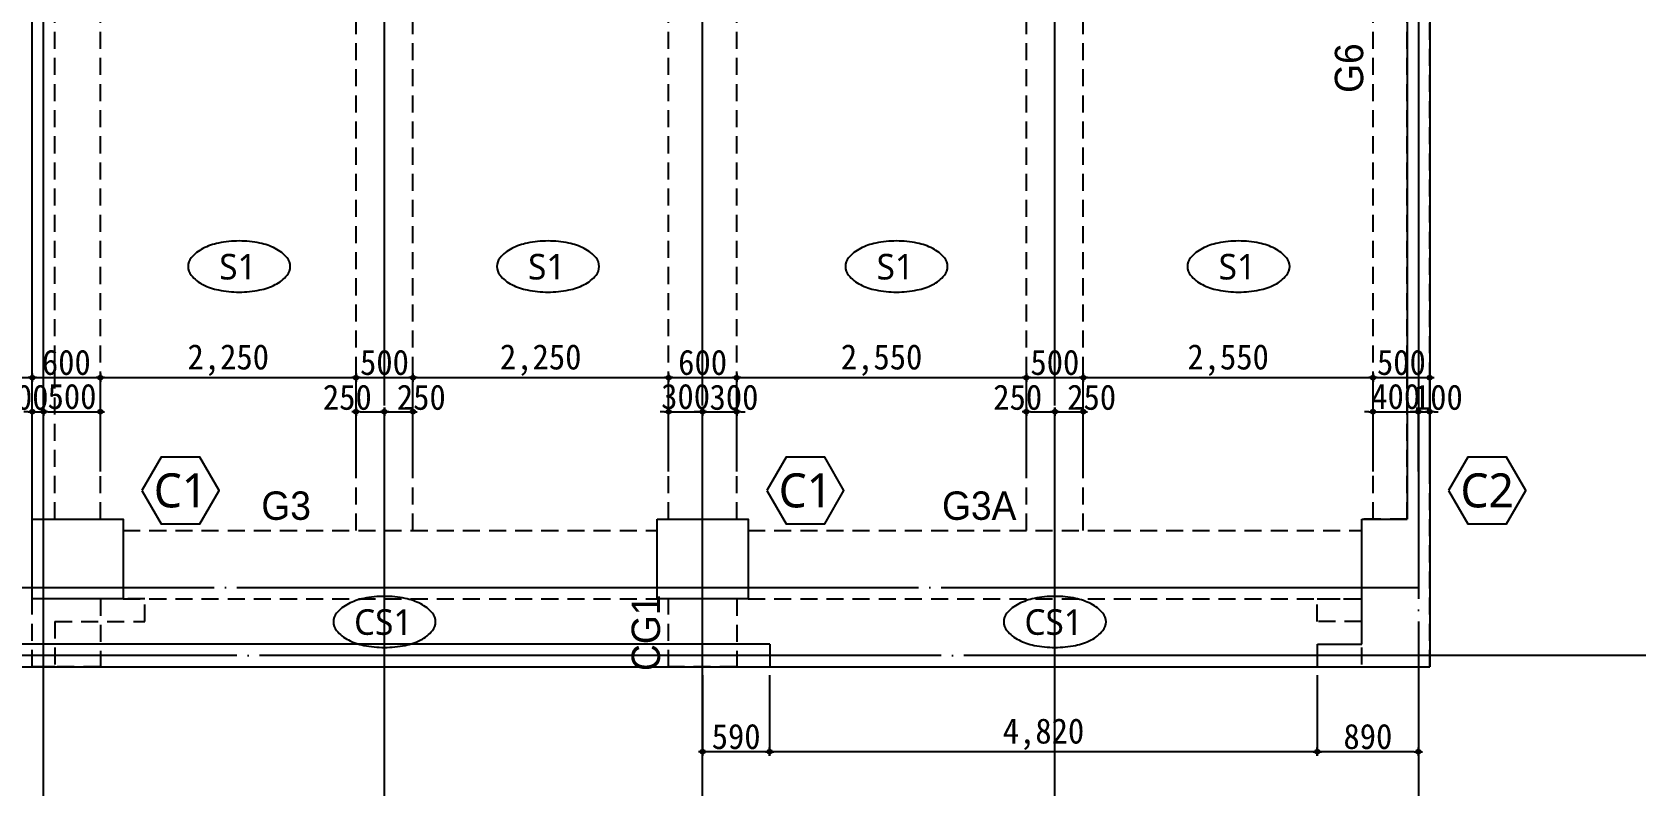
# Model space of a CAD drawing. Header units: millimetres. Extents: x 315000 to 378000, y 0 to 44550.
# Drawn here: x 342502 to 356702, y 9390 to 16022 of the extents above; entities that cross this region are included whole.
import ezdxf
from ezdxf.enums import TextEntityAlignment as Align

# ---------------------------------------------------------------- set-up
doc = ezdxf.new("R2010")
doc.units = ezdxf.units.MM
doc.header["$LTSCALE"] = 100
for name, pattern in [('CEN', [62, 60, -1, 0, -1]), ('HID', [2.3, 1.5, -0.8]), ('HIDDEN', [0.375, 0.25, -0.125])]:
    doc.linetypes.add(name, pattern=pattern)
for name, color, linetype in [('!_CON', 2, 'Continuous'), ('!_GIRDER 넘버링', 3, 'Continuous'), ('!_골조하부', 5, 'HIDDEN'), ('BEAM L', 4, 'HID'), ('CEN', 1, 'CEN'), ('DIM', 7, 'Continuous'), ('ETC', 6, 'Continuous'), ('TEXT', 7, 'Continuous')]:
    doc.layers.add(name, color=color, linetype=linetype)
doc.styles.add('돋움', font='')
doc.styles.add('맑은고딕', font='')
doc.styles.add('울릉도L', font='')
doc.styles.get('돋움').set_extended_font_data('DotumChe')
doc.styles.get('맑은고딕').set_extended_font_data('Malgun Gothic')
doc.styles.get('울릉도L').set_extended_font_data('HY울릉도L')
doc.dimstyles.new('ISO-25', dxfattribs={"dimtxt": 2.5, "dimasz": 2.5, "dimexe": 1.25, "dimexo": 0.625, "dimtad": 1, "dimtxsty": 'STANDARD', "dimcen": 2.5, "dimadec": 0, "dimazin": 0, "dimtfac": 1, "dimtmove": 0, "dimatfit": 3, "dimfxl": 1, "dimarcsym": 0})

# ---------------------------------------------------------------- blocks, each defined once
blk = doc.blocks.new('지상1층 골조하부')
at = {"layer": '!_골조하부', "linetype": 'HID'}
for p, q in [((354802, 10436), (354802, 25436)), ((342502, 10436), (342502, 22436)), ((342702, 11736), (342702, 21736)), ((354602, 11736), (354602, 19436)), ((342702, 11736), (343302, 11736)), ((343302, 11736), (343302, 11036)), ((354602, 11736), (354202, 11736)), ((354202, 11736), (354202, 11036)), ((353812, 10836), (353812, 11036)), ((353812, 11036), (354202, 11036)), ((342702, 10836), (342702, 10436)), ((354202, 10836), (353812, 10836)), ((354202, 10836), (354202, 10436)), ((342702, 10436), (342502, 10436)), ((354202, 10436), (354802, 10436))]:
    blk.add_line(p, q, dxfattribs=at)
for points in [[(348002, 11736), (348802, 11736), (348802, 11036)], [(348802, 11036), (348002, 11036), (348002, 11736)], [(342702, 10836), (343492, 10836), (343492, 11036), (343302, 11036)]]:
    blk.add_lwpolyline(points, dxfattribs=at)
blk = doc.blocks.new('Z_DOT')
at = {"layer": 'DIM', "color": 0}
for p, q in [((-1, 0), (1, 0)), ((0, -1), (0, 1))]:
    blk.add_line(p, q, dxfattribs=at)
for radius in [0.5, 0.25]:
    blk.add_circle((0, 0), radius, dxfattribs=at)
blk = doc.blocks.new('*D47')
at = {"layer": 'Defpoints', "color": 0, "transparency": 16777216}
for p in [(353812, 10436), (354702, 10436), (353812, 9689)]:
    blk.add_point(p, dxfattribs=at)
at = {"layer": 'DIM', "color": 6, "lineweight": -2, "transparency": 16777216}
for p, q in [((353812, 10362), (353812, 9689)), ((354702, 10362), (354702, 9689)), ((354665, 9689), (353849, 9689))]:
    blk.add_line(p, q, dxfattribs=at)
at = {"layer": 'DIM', "color": 6, "lineweight": -2, "transparency": 16777216, "xscale": 37, "yscale": 37, "zscale": 37, "rotation": 180}
blk.add_blockref('Z_DOT', (353812, 9689), dxfattribs=at)
at = {"layer": 'DIM', "color": 6, "lineweight": -2, "transparency": 16777216, "xscale": 37, "yscale": 37, "zscale": 37}
blk.add_blockref('Z_DOT', (354702, 9689), dxfattribs=at)
at = {"layer": 'DIM', "color": 0, "transparency": 16777216, "insert": (354257, 9822), "char_height": 222, "attachment_point": 5, "style": '돋움'}
blk.add_mtext('890', dxfattribs=at)
blk = doc.blocks.new('*D48')
at = {"layer": 'Defpoints', "color": 0, "transparency": 16777216}
for p in [(348992, 10436), (353812, 10436), (348992, 9689)]:
    blk.add_point(p, dxfattribs=at)
at = {"layer": 'DIM', "color": 6, "lineweight": -2, "transparency": 16777216}
for p, q in [((348992, 10362), (348992, 9689)), ((353812, 10362), (353812, 9689)), ((353775, 9689), (349029, 9689))]:
    blk.add_line(p, q, dxfattribs=at)
at = {"layer": 'DIM', "color": 6, "lineweight": -2, "transparency": 16777216, "xscale": 37, "yscale": 37, "zscale": 37, "rotation": 180}
blk.add_blockref('Z_DOT', (348992, 9689), dxfattribs=at)
at = {"layer": 'DIM', "color": 6, "lineweight": -2, "transparency": 16777216, "xscale": 37, "yscale": 37, "zscale": 37}
blk.add_blockref('Z_DOT', (353812, 9689), dxfattribs=at)
at = {"layer": 'DIM', "color": 0, "transparency": 16777216, "insert": (351402, 9843), "char_height": 222, "attachment_point": 5, "style": '돋움'}
blk.add_mtext('4,820', dxfattribs=at)
blk = doc.blocks.new('*D49')
at = {"layer": 'Defpoints', "color": 0, "transparency": 16777216}
for p in [(348402, 10436), (348992, 10436), (348402, 9689)]:
    blk.add_point(p, dxfattribs=at)
at = {"layer": 'DIM', "color": 6, "lineweight": -2, "transparency": 16777216}
for p, q in [((348402, 10362), (348402, 9689)), ((348992, 10362), (348992, 9689)), ((348955, 9689), (348439, 9689))]:
    blk.add_line(p, q, dxfattribs=at)
at = {"layer": 'DIM', "color": 6, "lineweight": -2, "transparency": 16777216, "xscale": 37, "yscale": 37, "zscale": 37, "rotation": 180}
blk.add_blockref('Z_DOT', (348402, 9689), dxfattribs=at)
at = {"layer": 'DIM', "color": 6, "lineweight": -2, "transparency": 16777216, "xscale": 37, "yscale": 37, "zscale": 37}
blk.add_blockref('Z_DOT', (348992, 9689), dxfattribs=at)
at = {"layer": 'DIM', "color": 0, "transparency": 16777216, "insert": (348697, 9822), "char_height": 222, "attachment_point": 5, "style": '돋움'}
blk.add_mtext('590', dxfattribs=at)
blk = doc.blocks.new('*D79')
at = {"layer": 'Defpoints', "color": 0, "transparency": 16777216}
for p in [(342502, 12982), (339302, 12082), (342502, 12082)]:
    blk.add_point(p, dxfattribs=at)
at = {"layer": 'DIM', "color": 6, "lineweight": -2, "transparency": 16777216}
for p, q in [((339302, 12156), (339302, 12982)), ((339339, 12982), (342465, 12982)), ((342502, 12156), (342502, 12982))]:
    blk.add_line(p, q, dxfattribs=at)
at = {"layer": 'DIM', "color": 6, "lineweight": -2, "transparency": 16777216, "xscale": 37, "yscale": 37, "zscale": 37, "rotation": 180}
blk.add_blockref('Z_DOT', (339302, 12982), dxfattribs=at)
at = {"layer": 'DIM', "color": 6, "lineweight": -2, "transparency": 16777216, "xscale": 37, "yscale": 37, "zscale": 37}
blk.add_blockref('Z_DOT', (342502, 12982), dxfattribs=at)
at = {"layer": 'DIM', "color": 0, "transparency": 16777216, "insert": (340902, 13136), "char_height": 222, "attachment_point": 5, "style": '돋움'}
blk.add_mtext('3,200', dxfattribs=at)
blk = doc.blocks.new('*D80')
at = {"layer": 'Defpoints', "color": 0, "transparency": 16777216}
for p in [(343102, 12982), (342502, 12082), (343102, 12082)]:
    blk.add_point(p, dxfattribs=at)
at = {"layer": 'DIM', "color": 6, "lineweight": -2, "transparency": 16777216}
for p, q in [((342502, 12156), (342502, 12982)), ((342539, 12982), (343065, 12982)), ((343102, 12156), (343102, 12982))]:
    blk.add_line(p, q, dxfattribs=at)
at = {"layer": 'DIM', "color": 6, "lineweight": -2, "transparency": 16777216, "xscale": 37, "yscale": 37, "zscale": 37, "rotation": 180}
blk.add_blockref('Z_DOT', (342502, 12982), dxfattribs=at)
at = {"layer": 'DIM', "color": 6, "lineweight": -2, "transparency": 16777216, "xscale": 37, "yscale": 37, "zscale": 37}
blk.add_blockref('Z_DOT', (343102, 12982), dxfattribs=at)
at = {"layer": 'DIM', "color": 0, "transparency": 16777216, "insert": (342802, 13115), "char_height": 222, "attachment_point": 5, "style": '돋움'}
blk.add_mtext('600', dxfattribs=at)
blk = doc.blocks.new('*D81')
at = {"layer": 'Defpoints', "color": 0, "transparency": 16777216}
for p in [(345352, 12982), (343102, 12082), (345352, 12082)]:
    blk.add_point(p, dxfattribs=at)
at = {"layer": 'DIM', "color": 6, "lineweight": -2, "transparency": 16777216}
for p, q in [((343102, 12156), (343102, 12982)), ((343139, 12982), (345315, 12982)), ((345352, 12156), (345352, 12982))]:
    blk.add_line(p, q, dxfattribs=at)
at = {"layer": 'DIM', "color": 6, "lineweight": -2, "transparency": 16777216, "xscale": 37, "yscale": 37, "zscale": 37, "rotation": 180}
blk.add_blockref('Z_DOT', (343102, 12982), dxfattribs=at)
at = {"layer": 'DIM', "color": 6, "lineweight": -2, "transparency": 16777216, "xscale": 37, "yscale": 37, "zscale": 37}
blk.add_blockref('Z_DOT', (345352, 12982), dxfattribs=at)
at = {"layer": 'DIM', "color": 0, "transparency": 16777216, "insert": (344227, 13136), "char_height": 222, "attachment_point": 5, "style": '돋움'}
blk.add_mtext('2,250', dxfattribs=at)
blk = doc.blocks.new('*D82')
at = {"layer": 'Defpoints', "color": 0, "transparency": 16777216}
for p in [(345852, 12982), (345352, 12082), (345852, 12082)]:
    blk.add_point(p, dxfattribs=at)
at = {"layer": 'DIM', "color": 6, "lineweight": -2, "transparency": 16777216}
for p, q in [((345352, 12156), (345352, 12982)), ((345389, 12982), (345815, 12982)), ((345852, 12156), (345852, 12982))]:
    blk.add_line(p, q, dxfattribs=at)
at = {"layer": 'DIM', "color": 6, "lineweight": -2, "transparency": 16777216, "xscale": 37, "yscale": 37, "zscale": 37, "rotation": 180}
blk.add_blockref('Z_DOT', (345352, 12982), dxfattribs=at)
at = {"layer": 'DIM', "color": 6, "lineweight": -2, "transparency": 16777216, "xscale": 37, "yscale": 37, "zscale": 37}
blk.add_blockref('Z_DOT', (345852, 12982), dxfattribs=at)
at = {"layer": 'DIM', "color": 0, "transparency": 16777216, "insert": (345602, 13115), "char_height": 222, "attachment_point": 5, "style": '돋움'}
blk.add_mtext('500', dxfattribs=at)
blk = doc.blocks.new('*D83')
at = {"layer": 'Defpoints', "color": 0, "transparency": 16777216}
for p in [(348102, 12982), (345852, 12082), (348102, 12082)]:
    blk.add_point(p, dxfattribs=at)
at = {"layer": 'DIM', "color": 6, "lineweight": -2, "transparency": 16777216}
for p, q in [((345852, 12156), (345852, 12982)), ((345889, 12982), (348065, 12982)), ((348102, 12156), (348102, 12982))]:
    blk.add_line(p, q, dxfattribs=at)
at = {"layer": 'DIM', "color": 6, "lineweight": -2, "transparency": 16777216, "xscale": 37, "yscale": 37, "zscale": 37, "rotation": 180}
blk.add_blockref('Z_DOT', (345852, 12982), dxfattribs=at)
at = {"layer": 'DIM', "color": 6, "lineweight": -2, "transparency": 16777216, "xscale": 37, "yscale": 37, "zscale": 37}
blk.add_blockref('Z_DOT', (348102, 12982), dxfattribs=at)
at = {"layer": 'DIM', "color": 0, "transparency": 16777216, "insert": (346977, 13136), "char_height": 222, "attachment_point": 5, "style": '돋움'}
blk.add_mtext('2,250', dxfattribs=at)
blk = doc.blocks.new('*D84')
at = {"layer": 'Defpoints', "color": 0, "transparency": 16777216}
for p in [(348702, 12982), (348102, 12082), (348702, 12082)]:
    blk.add_point(p, dxfattribs=at)
at = {"layer": 'DIM', "color": 6, "lineweight": -2, "transparency": 16777216}
for p, q in [((348102, 12156), (348102, 12982)), ((348139, 12982), (348665, 12982)), ((348702, 12156), (348702, 12982))]:
    blk.add_line(p, q, dxfattribs=at)
at = {"layer": 'DIM', "color": 6, "lineweight": -2, "transparency": 16777216, "xscale": 37, "yscale": 37, "zscale": 37, "rotation": 180}
blk.add_blockref('Z_DOT', (348102, 12982), dxfattribs=at)
at = {"layer": 'DIM', "color": 6, "lineweight": -2, "transparency": 16777216, "xscale": 37, "yscale": 37, "zscale": 37}
blk.add_blockref('Z_DOT', (348702, 12982), dxfattribs=at)
at = {"layer": 'DIM', "color": 0, "transparency": 16777216, "insert": (348402, 13115), "char_height": 222, "attachment_point": 5, "style": '돋움'}
blk.add_mtext('600', dxfattribs=at)
blk = doc.blocks.new('*D65')
at = {"layer": 'Defpoints', "color": 0, "transparency": 16777216}
for p in [(351252, 12982), (348702, 12082), (351252, 12082)]:
    blk.add_point(p, dxfattribs=at)
at = {"layer": 'DIM', "color": 6, "lineweight": -2, "transparency": 16777216}
for p, q in [((348702, 12156), (348702, 12982)), ((348739, 12982), (351215, 12982)), ((351252, 12156), (351252, 12982))]:
    blk.add_line(p, q, dxfattribs=at)
at = {"layer": 'DIM', "color": 6, "lineweight": -2, "transparency": 16777216, "xscale": 37, "yscale": 37, "zscale": 37, "rotation": 180}
blk.add_blockref('Z_DOT', (348702, 12982), dxfattribs=at)
at = {"layer": 'DIM', "color": 6, "lineweight": -2, "transparency": 16777216, "xscale": 37, "yscale": 37, "zscale": 37}
blk.add_blockref('Z_DOT', (351252, 12982), dxfattribs=at)
at = {"layer": 'DIM', "color": 0, "transparency": 16777216, "insert": (349977, 13136), "char_height": 222, "attachment_point": 5, "style": '돋움'}
blk.add_mtext('2,550', dxfattribs=at)
blk = doc.blocks.new('*D66')
at = {"layer": 'Defpoints', "color": 0, "transparency": 16777216}
for p in [(351752, 12982), (351252, 12082), (351752, 12082)]:
    blk.add_point(p, dxfattribs=at)
at = {"layer": 'DIM', "color": 6, "lineweight": -2, "transparency": 16777216}
for p, q in [((351252, 12156), (351252, 12982)), ((351289, 12982), (351715, 12982)), ((351752, 12156), (351752, 12982))]:
    blk.add_line(p, q, dxfattribs=at)
at = {"layer": 'DIM', "color": 6, "lineweight": -2, "transparency": 16777216, "xscale": 37, "yscale": 37, "zscale": 37, "rotation": 180}
blk.add_blockref('Z_DOT', (351252, 12982), dxfattribs=at)
at = {"layer": 'DIM', "color": 6, "lineweight": -2, "transparency": 16777216, "xscale": 37, "yscale": 37, "zscale": 37}
blk.add_blockref('Z_DOT', (351752, 12982), dxfattribs=at)
at = {"layer": 'DIM', "color": 0, "transparency": 16777216, "insert": (351502, 13115), "char_height": 222, "attachment_point": 5, "style": '돋움'}
blk.add_mtext('500', dxfattribs=at)
blk = doc.blocks.new('*D67')
at = {"layer": 'Defpoints', "color": 0, "transparency": 16777216}
for p in [(354302, 12982), (351752, 12082), (354302, 12082)]:
    blk.add_point(p, dxfattribs=at)
at = {"layer": 'DIM', "color": 6, "lineweight": -2, "transparency": 16777216}
for p, q in [((351752, 12156), (351752, 12982)), ((351789, 12982), (354265, 12982)), ((354302, 12156), (354302, 12982))]:
    blk.add_line(p, q, dxfattribs=at)
at = {"layer": 'DIM', "color": 6, "lineweight": -2, "transparency": 16777216, "xscale": 37, "yscale": 37, "zscale": 37, "rotation": 180}
blk.add_blockref('Z_DOT', (351752, 12982), dxfattribs=at)
at = {"layer": 'DIM', "color": 6, "lineweight": -2, "transparency": 16777216, "xscale": 37, "yscale": 37, "zscale": 37}
blk.add_blockref('Z_DOT', (354302, 12982), dxfattribs=at)
at = {"layer": 'DIM', "color": 0, "transparency": 16777216, "insert": (353027, 13136), "char_height": 222, "attachment_point": 5, "style": '돋움'}
blk.add_mtext('2,550', dxfattribs=at)
blk = doc.blocks.new('*D68')
at = {"layer": 'Defpoints', "color": 0, "transparency": 16777216}
for p in [(354802, 12982), (354302, 12082), (354802, 12082)]:
    blk.add_point(p, dxfattribs=at)
at = {"layer": 'DIM', "color": 6, "lineweight": -2, "transparency": 16777216}
for p, q in [((354302, 12156), (354302, 12982)), ((354339, 12982), (354765, 12982)), ((354802, 12156), (354802, 12982))]:
    blk.add_line(p, q, dxfattribs=at)
at = {"layer": 'DIM', "color": 6, "lineweight": -2, "transparency": 16777216, "xscale": 37, "yscale": 37, "zscale": 37, "rotation": 180}
blk.add_blockref('Z_DOT', (354302, 12982), dxfattribs=at)
at = {"layer": 'DIM', "color": 6, "lineweight": -2, "transparency": 16777216, "xscale": 37, "yscale": 37, "zscale": 37}
blk.add_blockref('Z_DOT', (354802, 12982), dxfattribs=at)
at = {"layer": 'DIM', "color": 0, "transparency": 16777216, "insert": (354552, 13115), "char_height": 222, "attachment_point": 5, "style": '돋움'}
blk.add_mtext('500', dxfattribs=at)
blk = doc.blocks.new('*D63')
at = {"layer": 'Defpoints', "color": 0, "transparency": 16777216}
for p in [(343102, 12682), (342602, 12082), (343102, 12082)]:
    blk.add_point(p, dxfattribs=at)
at = {"layer": 'DIM', "color": 6, "lineweight": -2, "transparency": 16777216}
for p, q in [((342602, 12156), (342602, 12682)), ((342639, 12682), (343065, 12682)), ((343102, 12156), (343102, 12682))]:
    blk.add_line(p, q, dxfattribs=at)
at = {"layer": 'DIM', "color": 6, "lineweight": -2, "transparency": 16777216, "xscale": 37, "yscale": 37, "zscale": 37, "rotation": 180}
blk.add_blockref('Z_DOT', (342602, 12682), dxfattribs=at)
at = {"layer": 'DIM', "color": 6, "lineweight": -2, "transparency": 16777216, "xscale": 37, "yscale": 37, "zscale": 37}
blk.add_blockref('Z_DOT', (343102, 12682), dxfattribs=at)
at = {"layer": 'DIM', "color": 0, "transparency": 16777216, "insert": (342852, 12815), "char_height": 222, "attachment_point": 5, "style": '돋움'}
blk.add_mtext('500', dxfattribs=at)
blk = doc.blocks.new('*D64')
at = {"layer": 'Defpoints', "color": 0, "transparency": 16777216}
for p in [(342602, 12682), (342502, 12082), (342602, 12082)]:
    blk.add_point(p, dxfattribs=at)
at = {"layer": 'DIM', "color": 6, "lineweight": -2, "transparency": 16777216}
for p, q in [((342465, 12682), (342428, 12682)), ((342502, 12156), (342502, 12682)), ((342502, 12682), (342602, 12682)), ((342602, 12156), (342602, 12682)), ((342639, 12682), (342676, 12682))]:
    blk.add_line(p, q, dxfattribs=at)
at = {"layer": 'DIM', "color": 6, "lineweight": -2, "transparency": 16777216, "xscale": 37, "yscale": 37, "zscale": 37}
blk.add_blockref('Z_DOT', (342502, 12682), dxfattribs=at)
at = {"layer": 'DIM', "color": 6, "lineweight": -2, "transparency": 16777216, "xscale": 37, "yscale": 37, "zscale": 37, "rotation": 180}
blk.add_blockref('Z_DOT', (342602, 12682), dxfattribs=at)
at = {"layer": 'DIM', "color": 0, "transparency": 16777216, "insert": (342430, 12808), "char_height": 222, "attachment_point": 5, "style": '돋움'}
blk.add_mtext('100', dxfattribs=at)
blk = doc.blocks.new('*D69')
at = {"layer": 'Defpoints', "color": 0, "transparency": 16777216}
for p in [(348702, 12682), (348402, 12082), (348702, 12082)]:
    blk.add_point(p, dxfattribs=at)
at = {"layer": 'DIM', "color": 6, "lineweight": -2, "transparency": 16777216}
for p, q in [((348365, 12682), (348328, 12682)), ((348402, 12156), (348402, 12682)), ((348402, 12682), (348702, 12682)), ((348702, 12156), (348702, 12682)), ((348739, 12682), (348776, 12682))]:
    blk.add_line(p, q, dxfattribs=at)
at = {"layer": 'DIM', "color": 6, "lineweight": -2, "transparency": 16777216, "xscale": 37, "yscale": 37, "zscale": 37}
blk.add_blockref('Z_DOT', (348402, 12682), dxfattribs=at)
at = {"layer": 'DIM', "color": 6, "lineweight": -2, "transparency": 16777216, "xscale": 37, "yscale": 37, "zscale": 37, "rotation": 180}
blk.add_blockref('Z_DOT', (348702, 12682), dxfattribs=at)
at = {"layer": 'DIM', "color": 0, "transparency": 16777216, "insert": (348678, 12808), "char_height": 222, "attachment_point": 5, "style": '돋움'}
blk.add_mtext('300', dxfattribs=at)
blk = doc.blocks.new('*D70')
at = {"layer": 'Defpoints', "color": 0, "transparency": 16777216}
for p in [(348402, 12682), (348102, 12082), (348402, 12082)]:
    blk.add_point(p, dxfattribs=at)
at = {"layer": 'DIM', "color": 6, "lineweight": -2, "transparency": 16777216}
for p, q in [((348065, 12682), (348028, 12682)), ((348102, 12156), (348102, 12682)), ((348102, 12682), (348402, 12682)), ((348402, 12156), (348402, 12682)), ((348439, 12682), (348476, 12682))]:
    blk.add_line(p, q, dxfattribs=at)
at = {"layer": 'DIM', "color": 6, "lineweight": -2, "transparency": 16777216, "xscale": 37, "yscale": 37, "zscale": 37}
blk.add_blockref('Z_DOT', (348102, 12682), dxfattribs=at)
at = {"layer": 'DIM', "color": 6, "lineweight": -2, "transparency": 16777216, "xscale": 37, "yscale": 37, "zscale": 37, "rotation": 180}
blk.add_blockref('Z_DOT', (348402, 12682), dxfattribs=at)
at = {"layer": 'DIM', "color": 0, "transparency": 16777216, "insert": (348252, 12815), "char_height": 222, "attachment_point": 5, "style": '돋움'}
blk.add_mtext('300', dxfattribs=at)
blk = doc.blocks.new('*D71')
at = {"layer": 'Defpoints', "color": 0, "transparency": 16777216}
for p in [(351752, 12682), (351502, 12082), (351752, 12082)]:
    blk.add_point(p, dxfattribs=at)
at = {"layer": 'DIM', "color": 6, "lineweight": -2, "transparency": 16777216}
for p, q in [((351502, 12156), (351502, 12682)), ((351539, 12682), (351715, 12682)), ((351752, 12156), (351752, 12682))]:
    blk.add_line(p, q, dxfattribs=at)
at = {"layer": 'DIM', "color": 6, "lineweight": -2, "transparency": 16777216, "xscale": 37, "yscale": 37, "zscale": 37, "rotation": 180}
blk.add_blockref('Z_DOT', (351502, 12682), dxfattribs=at)
at = {"layer": 'DIM', "color": 6, "lineweight": -2, "transparency": 16777216, "xscale": 37, "yscale": 37, "zscale": 37}
blk.add_blockref('Z_DOT', (351752, 12682), dxfattribs=at)
at = {"layer": 'DIM', "color": 0, "transparency": 16777216, "insert": (351826, 12808), "char_height": 222, "attachment_point": 5, "style": '돋움'}
blk.add_mtext('250', dxfattribs=at)
blk = doc.blocks.new('*D72')
at = {"layer": 'Defpoints', "color": 0, "transparency": 16777216}
for p in [(351502, 12682), (351252, 12082), (351502, 12082)]:
    blk.add_point(p, dxfattribs=at)
at = {"layer": 'DIM', "color": 6, "lineweight": -2, "transparency": 16777216}
for p, q in [((351252, 12156), (351252, 12682)), ((351289, 12682), (351465, 12682)), ((351502, 12156), (351502, 12682))]:
    blk.add_line(p, q, dxfattribs=at)
at = {"layer": 'DIM', "color": 6, "lineweight": -2, "transparency": 16777216, "xscale": 37, "yscale": 37, "zscale": 37, "rotation": 180}
blk.add_blockref('Z_DOT', (351252, 12682), dxfattribs=at)
at = {"layer": 'DIM', "color": 6, "lineweight": -2, "transparency": 16777216, "xscale": 37, "yscale": 37, "zscale": 37}
blk.add_blockref('Z_DOT', (351502, 12682), dxfattribs=at)
at = {"layer": 'DIM', "color": 0, "transparency": 16777216, "insert": (351175, 12808), "char_height": 222, "attachment_point": 5, "style": '돋움'}
blk.add_mtext('250', dxfattribs=at)
blk = doc.blocks.new('*D73')
at = {"layer": 'Defpoints', "color": 0, "transparency": 16777216}
for p in [(354802, 12682), (354702, 12082), (354802, 12082)]:
    blk.add_point(p, dxfattribs=at)
at = {"layer": 'DIM', "color": 6, "lineweight": -2, "transparency": 16777216}
for p, q in [((354665, 12682), (354628, 12682)), ((354702, 12156), (354702, 12682)), ((354702, 12682), (354802, 12682)), ((354802, 12156), (354802, 12682)), ((354839, 12682), (354876, 12682))]:
    blk.add_line(p, q, dxfattribs=at)
at = {"layer": 'DIM', "color": 6, "lineweight": -2, "transparency": 16777216, "xscale": 37, "yscale": 37, "zscale": 37}
blk.add_blockref('Z_DOT', (354702, 12682), dxfattribs=at)
at = {"layer": 'DIM', "color": 6, "lineweight": -2, "transparency": 16777216, "xscale": 37, "yscale": 37, "zscale": 37, "rotation": 180}
blk.add_blockref('Z_DOT', (354802, 12682), dxfattribs=at)
at = {"layer": 'DIM', "color": 0, "transparency": 16777216, "insert": (354877, 12808), "char_height": 222, "attachment_point": 5, "style": '돋움'}
blk.add_mtext('100', dxfattribs=at)
blk = doc.blocks.new('*D74')
at = {"layer": 'Defpoints', "color": 0, "transparency": 16777216}
for p in [(354702, 12682), (354302, 12082), (354702, 12082)]:
    blk.add_point(p, dxfattribs=at)
at = {"layer": 'DIM', "color": 6, "lineweight": -2, "transparency": 16777216}
for p, q in [((354265, 12682), (354228, 12682)), ((354302, 12156), (354302, 12682)), ((354302, 12682), (354702, 12682)), ((354702, 12156), (354702, 12682)), ((354739, 12682), (354776, 12682))]:
    blk.add_line(p, q, dxfattribs=at)
at = {"layer": 'DIM', "color": 6, "lineweight": -2, "transparency": 16777216, "xscale": 37, "yscale": 37, "zscale": 37}
blk.add_blockref('Z_DOT', (354302, 12682), dxfattribs=at)
at = {"layer": 'DIM', "color": 6, "lineweight": -2, "transparency": 16777216, "xscale": 37, "yscale": 37, "zscale": 37, "rotation": 180}
blk.add_blockref('Z_DOT', (354702, 12682), dxfattribs=at)
at = {"layer": 'DIM', "color": 0, "transparency": 16777216, "insert": (354502, 12815), "char_height": 222, "attachment_point": 5, "style": '돋움'}
blk.add_mtext('400', dxfattribs=at)
blk = doc.blocks.new('*D87')
at = {"layer": 'Defpoints', "color": 0, "transparency": 16777216}
for p in [(345852, 12682), (345602, 12082), (345852, 12082)]:
    blk.add_point(p, dxfattribs=at)
at = {"layer": 'DIM', "color": 6, "lineweight": -2, "transparency": 16777216}
for p, q in [((345602, 12156), (345602, 12682)), ((345639, 12682), (345815, 12682)), ((345852, 12156), (345852, 12682))]:
    blk.add_line(p, q, dxfattribs=at)
at = {"layer": 'DIM', "color": 6, "lineweight": -2, "transparency": 16777216, "xscale": 37, "yscale": 37, "zscale": 37, "rotation": 180}
blk.add_blockref('Z_DOT', (345602, 12682), dxfattribs=at)
at = {"layer": 'DIM', "color": 6, "lineweight": -2, "transparency": 16777216, "xscale": 37, "yscale": 37, "zscale": 37}
blk.add_blockref('Z_DOT', (345852, 12682), dxfattribs=at)
at = {"layer": 'DIM', "color": 0, "transparency": 16777216, "insert": (345926, 12808), "char_height": 222, "attachment_point": 5, "style": '돋움'}
blk.add_mtext('250', dxfattribs=at)
blk = doc.blocks.new('*D88')
at = {"layer": 'Defpoints', "color": 0, "transparency": 16777216}
for p in [(345602, 12682), (345352, 12082), (345602, 12082)]:
    blk.add_point(p, dxfattribs=at)
at = {"layer": 'DIM', "color": 6, "lineweight": -2, "transparency": 16777216}
for p, q in [((345352, 12156), (345352, 12682)), ((345389, 12682), (345565, 12682)), ((345602, 12156), (345602, 12682))]:
    blk.add_line(p, q, dxfattribs=at)
at = {"layer": 'DIM', "color": 6, "lineweight": -2, "transparency": 16777216, "xscale": 37, "yscale": 37, "zscale": 37, "rotation": 180}
blk.add_blockref('Z_DOT', (345352, 12682), dxfattribs=at)
at = {"layer": 'DIM', "color": 6, "lineweight": -2, "transparency": 16777216, "xscale": 37, "yscale": 37, "zscale": 37}
blk.add_blockref('Z_DOT', (345602, 12682), dxfattribs=at)
at = {"layer": 'DIM', "color": 0, "transparency": 16777216, "insert": (345275, 12808), "char_height": 222, "attachment_point": 5, "style": '돋움'}
blk.add_mtext('250', dxfattribs=at)

msp = doc.modelspace()

# ---------------------------------------------------------------- linework, layer by layer
at = {"layer": '!_CON'}
for p, q in [((354802.3, 25435.8), (354802.3, 10435.8)), ((354602.4, 19435.8), (354602.4, 11735.8)), ((354202.3, 11735.8), (354602.3, 11735.8)), ((354202.3, 10635.8), (354202.3, 11735.8)), ((348992.3, 10635.8), (335602.3, 10635.8)), ((348992.3, 10635.8), (348992.3, 10435.8)), ((353812.3, 10435.8), (353812.3, 10635.8)), ((353812.3, 10635.8), (354202.3, 10635.8)), ((335402.3, 10435.8), (348992.3, 10435.8)), ((353812.3, 10435.8), (354802.3, 10435.8))]:
    msp.add_line(p, q, dxfattribs=at)
at = {"layer": '!_CON', "color": 8}
msp.add_line((348992.3, 10435.8), (353812.3, 10435.8), dxfattribs=at)
at = {"layer": '!_CON'}
for points in [[(342502.3, 11735.8), (343302.3, 11735.8), (343302.3, 11035.8), (342502.3, 11035.8)], [(348002.3, 11735.8), (348802.3, 11735.8), (348802.3, 11035.8), (348002.3, 11035.8)]]:
    msp.add_lwpolyline(points, close=True, dxfattribs=at)
at = {"layer": 'BEAM L'}
for p, q in [((342502.3, 11735.8), (342502.3, 21735.8)), ((343102.3, 11735.8), (343102.3, 21735.8)), ((345352.3, 11636), (345352.3, 21835.8)), ((345852.3, 11636), (345852.3, 21835.8)), ((348102.3, 11735.8), (348102.3, 21735.8)), ((348702.3, 11735.8), (348702.3, 21735.8)), ((351252.1, 11636), (351252.3, 21835.8)), ((351752.1, 11636), (351752.3, 21835.8)), ((354302.3, 11736), (354302.3, 19036)), ((343302.1, 11636), (348002.3, 11636)), ((348802.1, 11636), (354202.1, 11636)), ((342502.3, 10435.8), (342502.3, 11035.8)), ((343102.3, 11035.8), (343102.3, 10435.8)), ((343302.1, 11036), (348002.3, 11036)), ((348102.3, 10435.8), (348102.3, 11035.8)), ((348702.3, 11035.8), (348702.3, 10435.8)), ((348802.1, 11036), (354202.1, 11036)), ((343102.3, 10435.8), (342502.3, 10435.8)), ((348702.3, 10435.8), (348102.3, 10435.8))]:
    msp.add_line(p, q, dxfattribs=at)
at = {"layer": 'CEN'}
for p, q in [((342602.3, 6535.8), (342602.3, 35635.8)), ((348402.3, 6535.8), (348402.3, 35635.8)), ((354702.3, 35635.8), (354702.3, 6535.8)), ((345602.3, 6535.8), (345602.3, 22335.8)), ((351502.3, 6535.8), (351502.3, 22335.8)), ((325702.3, 11135.8), (354702.3, 11135.8)), ((356702.3, 10535.8), (325702.3, 10535.8))]:
    msp.add_line(p, q, dxfattribs=at)
at = {"layer": 'ETC'}
for points in [[(344322.9, 13734.6, 0.0510993), (344504.9, 13753.2, 0.0649481), (344641.1, 13800.5, 0.1042029), (344745.4, 13883.4, 0.1747045), (344772.9, 13959.6, 0.1747045), (344745.4, 14035.8, 0.1042029), (344641.1, 14118.7, 0.0649481), (344504.9, 14165.9, 0.0510993), (344322.9, 14184.6, 0.0510993), (344140.9, 14165.9, 0.0649481), (344004.7, 14118.7, 0.1042029), (343900.3, 14035.8, 0.1747045), (343872.9, 13959.6, 0.1747045), (343900.3, 13883.4, 0.1042029), (344004.7, 13800.5, 0.0649481), (344140.9, 13753.2, 0.0510993)], [(347041.2, 13734.6, 0.0510993), (347223.2, 13753.2, 0.0649481), (347359.4, 13800.5, 0.1042029), (347463.8, 13883.4, 0.1747045), (347491.2, 13959.6, 0.1747045), (347463.8, 14035.8, 0.1042029), (347359.4, 14118.7, 0.0649481), (347223.2, 14165.9, 0.0510993), (347041.2, 14184.6, 0.0510993), (346859.2, 14165.9, 0.0649481), (346723, 14118.7, 0.1042029), (346618.7, 14035.8, 0.1747045), (346591.2, 13959.6, 0.1747045), (346618.7, 13883.4, 0.1042029), (346723, 13800.5, 0.0649481), (346859.2, 13753.2, 0.0510993)], [(350108.5, 13734.6, 0.0510993), (350290.5, 13753.2, 0.0649481), (350426.7, 13800.5, 0.1042029), (350531, 13883.4, 0.1747045), (350558.5, 13959.6, 0.1747045), (350531, 14035.8, 0.1042029), (350426.7, 14118.7, 0.0649481), (350290.5, 14165.9, 0.0510993), (350108.5, 14184.6, 0.0510993), (349926.5, 14165.9, 0.0649481), (349790.3, 14118.7, 0.1042029), (349686, 14035.8, 0.1747045), (349658.5, 13959.6, 0.1747045), (349686, 13883.4, 0.1042029), (349790.3, 13800.5, 0.0649481), (349926.5, 13753.2, 0.0510993)], [(353118.8, 13734.6, 0.0510993), (353300.8, 13753.2, 0.0649481), (353437, 13800.5, 0.1042029), (353541.3, 13883.4, 0.1747045), (353568.8, 13959.6, 0.1747045), (353541.3, 14035.8, 0.1042029), (353437, 14118.7, 0.0649481), (353300.8, 14165.9, 0.0510993), (353118.8, 14184.6, 0.0510993), (352936.8, 14165.9, 0.0649481), (352800.6, 14118.7, 0.1042029), (352696.2, 14035.8, 0.1747045), (352668.8, 13959.6, 0.1747045), (352696.2, 13883.4, 0.1042029), (352800.6, 13800.5, 0.0649481), (352936.8, 13753.2, 0.0510993)], [(345602.3, 10606.7, 0.0510993), (345784.3, 10625.4, 0.0649481), (345920.5, 10672.6, 0.1042029), (346024.8, 10755.5, 0.1747045), (346052.3, 10831.7, 0.1747045), (346024.8, 10908, 0.1042029), (345920.5, 10990.8, 0.0649481), (345784.3, 11038.1, 0.0510993), (345602.3, 11056.7, 0.0510993), (345420.3, 11038.1, 0.0649481), (345284.1, 10990.8, 0.1042029), (345179.7, 10908, 0.1747045), (345152.3, 10831.7, 0.1747045), (345179.7, 10755.5, 0.1042029), (345284.1, 10672.6, 0.0649481), (345420.3, 10625.4, 0.0510993)], [(351502.3, 10606.7, 0.0510993), (351684.3, 10625.4, 0.0649481), (351820.5, 10672.6, 0.1042029), (351924.8, 10755.5, 0.1747045), (351952.3, 10831.7, 0.1747045), (351924.8, 10908, 0.1042029), (351820.5, 10990.8, 0.0649481), (351684.3, 11038.1, 0.0510993), (351502.3, 11056.7, 0.0510993), (351320.3, 11038.1, 0.0649481), (351184.1, 10990.8, 0.1042029), (351079.7, 10908, 0.1747045), (351052.3, 10831.7, 0.1747045), (351079.7, 10755.5, 0.1042029), (351184.1, 10672.6, 0.0649481), (351320.3, 10625.4, 0.0510993)]]:
    msp.add_lwpolyline(points, format="xyb", close=True, dxfattribs=at)
for points in [[(343467.5, 11989.4), (343637.1, 11695.6), (343976.3, 11695.6), (344145.9, 11989.4), (343976.3, 12283.1), (343637.1, 12283.1)], [(348967.5, 11989.4), (349137.1, 11695.6), (349476.3, 11695.6), (349645.9, 11989.4), (349476.3, 12283.1), (349137.1, 12283.1)], [(354967.5, 11989.4), (355137.1, 11695.6), (355476.3, 11695.6), (355645.9, 11989.4), (355476.3, 12283.1), (355137.1, 12283.1)]]:
    msp.add_lwpolyline(points, close=True, dxfattribs=at)

# ---------------------------------------------------------------- block references
at = {"layer": '!_골조하부', "linetype": 'HID'}
msp.add_blockref('지상1층 골조하부', (0, 0), dxfattribs=at)

# ---------------------------------------------------------------- texts
at = {"layer": '!_GIRDER 넘버링', "ltscale": 0.7, "style": '울릉도L'}
for s, rotation, p in [('G6', 90, (354290.9, 15706.1)), ('G3', 360, (344736.4, 11655)), ('G3A', 360, (350836.3, 11655))]:
    msp.add_text(s, height=250, rotation=rotation, dxfattribs=at).set_placement(p, align=Align.BOTTOM_CENTER)
msp.add_text('CG1', height=250, rotation=90, dxfattribs=at).set_placement((347902.3, 10735.8), align=Align.MIDDLE_CENTER)
at = {"layer": 'TEXT', "color": 3, "ltscale": 0.7, "style": '맑은고딕'}
for s, p in [('S1', (344311.9, 13845.7)), ('S1', (347030.3, 13845.7)), ('S1', (350097.6, 13845.7)), ('S1', (353107.8, 13845.7)), ('CS1', (345591.3, 10717.8)), ('CS1', (351491.3, 10717.8))]:
    msp.add_text(s, height=225, dxfattribs=at).set_placement(p, align=Align.CENTER)
for s, p in [('C1', (343806.7, 11989.4)), ('C1', (349306.7, 11989.4)), ('C2', (355306.7, 11989.4))]:
    msp.add_text(s, height=300, dxfattribs=at).set_placement(p, align=Align.MIDDLE_CENTER)

# ---------------------------------------------------------------- dimensions: what is measured, and where the dimension line sits
at = {"layer": 'DIM'}
for base, p1, p2, picture, middle in [((342502.3, 12982), (339302.3, 12082), (342502.3, 12081.9), '*D79', (340902.3, 13136.3)), ((343102.3, 12982), (342502.3, 12081.9), (343102.3, 12081.9), '*D80', (342802.3, 13115.3)), ((345352.3, 12981.9), (343102.3, 12081.9), (345352.3, 12081.9), '*D81', (344227.3, 13136.3)), ((345852.3, 12981.9), (345352.3, 12081.9), (345852.3, 12081.9), '*D82', (345602.3, 13115.3)), ((348102.3, 12981.9), (345852.3, 12081.9), (348102.3, 12081.9), '*D83', (346977.3, 13136.3)), ((348702.3, 12981.9), (348102.3, 12081.9), (348702.3, 12081.9), '*D84', (348402.3, 13115.3)), ((351252.3, 12981.9), (348702.3, 12081.9), (351252.3, 12081.9), '*D65', (349977.3, 13136.3)), ((351752.3, 12981.9), (351252.3, 12081.9), (351752.3, 12081.9), '*D66', (351502.3, 13115.3)), ((354302.3, 12981.9), (351752.3, 12081.9), (354302.3, 12081.9), '*D67', (353027.3, 13136.3)), ((354802.3, 12981.9), (354302.3, 12081.9), (354802.3, 12081.9), '*D68', (354552.3, 13115.3)), ((343102.3, 12681.9), (342602.3, 12081.9), (343102.3, 12081.9), '*D63', (342852.3, 12815.3)), ((348402.3, 12681.9), (348102.3, 12081.9), (348402.3, 12081.9), '*D70', (348252.3, 12815.3)), ((354702.3, 12681.9), (354302.3, 12081.9), (354702.3, 12081.9), '*D74', (354502.3, 12815.3)), ((348402.3, 9689.1), (348992.3, 10435.8), (348402.3, 10435.8), '*D49', (348697.3, 9822.4)), ((348992.3, 9689.1), (353812.3, 10435.8), (348992.3, 10435.8), '*D48', (351402.3, 9843.4)), ((353812.3, 9689.1), (354702.3, 10435.8), (353812.3, 10435.8), '*D47', (354257.3, 9822.4))]:
    dim = msp.add_linear_dim(base=base, p1=p1, p2=p2, dimstyle='ISO-25', override={"dimscale": 37, "dimtxt": 6, "dimasz": 1, "dimexe": 0, "dimexo": 2, "dimgap": 0.6, "dimdec": 0, "dimlunit": 6, "dimtxsty": '돋움', "dimblk1": 'Z_DOT', "dimblk2": 'Z_DOT', "dimsah": 1, "dimclrd": 6, "dimclre": 6, "dimtix": 1, "dimtmove": 2}, dxfattribs=at)
    dim.commit()
    dim.dimension.update_dxf_attribs({"geometry": picture, "text_midpoint": middle})
for base, p1, p2, picture, middle in [((342602.3, 12681.9), (342502.3, 12081.9), (342602.3, 12081.9), '*D64', (342430.5, 12808)), ((345602.3, 12681.9), (345352.3, 12081.9), (345602.3, 12081.9), '*D88', (345275, 12808)), ((345852.3, 12681.9), (345602.3, 12081.9), (345852.3, 12081.9), '*D87', (345926.1, 12808)), ((348702.3, 12681.9), (348402.3, 12081.9), (348702.3, 12081.9), '*D69', (348678.3, 12808)), ((351502.3, 12681.9), (351252.3, 12081.9), (351502.3, 12081.9), '*D72', (351175, 12808)), ((351752.3, 12681.9), (351502.3, 12081.9), (351752.3, 12081.9), '*D71', (351826.1, 12808)), ((354802.3, 12681.9), (354702.3, 12081.9), (354802.3, 12081.9), '*D73', (354877.4, 12808))]:
    dim = msp.add_linear_dim(base=base, p1=p1, p2=p2, dimstyle='ISO-25', override={"dimscale": 37, "dimtxt": 6, "dimasz": 1, "dimexe": 0, "dimexo": 2, "dimgap": 0.6, "dimdec": 0, "dimlunit": 6, "dimtxsty": '돋움', "dimblk1": 'Z_DOT', "dimblk2": 'Z_DOT', "dimsah": 1, "dimclrd": 6, "dimclre": 6, "dimtix": 1, "dimtmove": 2}, dxfattribs=at)
    dim.commit()
    dim.dimension.update_dxf_attribs({"geometry": picture, "text_midpoint": middle, "dimtype": 128})

doc.saveas('drawing.dxf')
